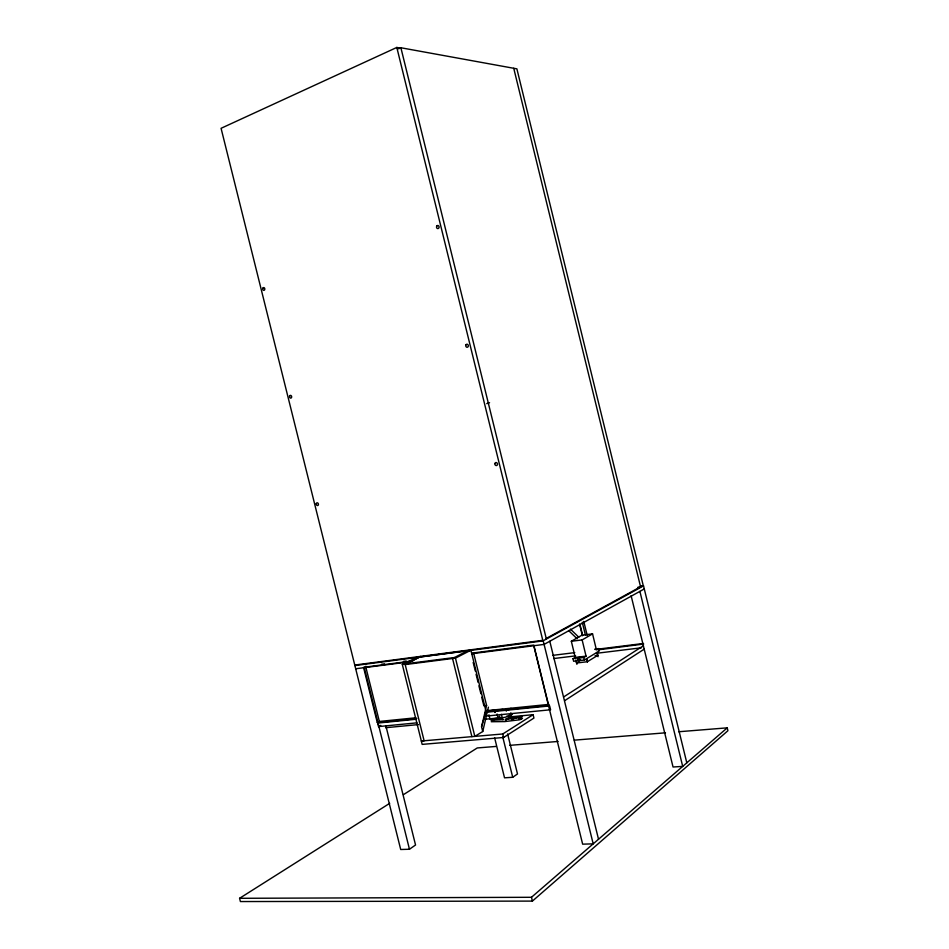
<?xml version="1.0" encoding="UTF-8"?>
<svg xmlns="http://www.w3.org/2000/svg" width="949" height="949" viewBox="0 0 949 949"><rect width="100%" height="100%" fill="white"/><g stroke="black" fill="none" stroke-linecap="round" stroke-linejoin="round"><path stroke-width="1.42" d="M482.733 731.513L481.57 726.815L486.09 711.679L470.894 650.219L455.461 658.131L474.832 736.388L482.733 731.513L488.415 707.159M481.57 726.815L486.588 705.404L473.8 653.695M513.053 719.805L513.753 719.816M389.695 803.34L239.587 898.3L240.405 901.55L532.401 901.099L727.93 730.718L727.231 727.847L678.701 731.75M239.587 898.3L531.464 897.291L727.231 727.847M508.759 717.907L507.537 718.547M491.214 721.726L504.726 721.584L519.933 719.745L522.484 718.393M400.929 48.197L396.812 47.45L221.07 128.305L400.703 849.497L409.458 849.248L415.543 845.001L385.97 726.187M494.607 737.705L504.536 777.824L512.721 777.29L517.502 773.957L507.608 733.921M564.75 700.611L644.193 649.14M563.813 696.839L643.398 645.759M418.094 656.779L402.317 664.502L422.163 744.384L503.611 737.48L533.931 718.073L533.101 714.692L508.45 717.029M455.461 658.131L405.187 664.573L420.834 656.423L405.081 664.146L424.12 740.778L421.32 741.015L502.745 733.98L533.101 714.692M403.455 794.645L477.252 747.954L496.363 746.412M598.072 656.72L597.028 652.39L599.151 651.097L598.546 648.594L596.423 649.875L592.556 633.873L582.14 639.923L586.055 656.15L575.236 657.42L573.018 658.748L573.635 661.299L579.175 660.302C574.786 657.432 583.564 656.067 579.02 658.048L579.637 660.599L584.477 660.041L586.672 658.701L587.467 661.999M508.64 709.733L510.977 708.31M587.301 661.738L597.728 655.379L596.992 652.354L586.553 658.677L587.301 661.738L576.601 662.995L575.853 659.958L576.909 664.324M579.02 658.048L583.86 657.479L586.055 656.15M579.637 660.599L580.681 660.065M573.018 658.748L578.558 657.752M576.601 662.995L578.937 661.595M575.236 657.42L571.334 641.275L581.856 635.237L592.556 633.873M644.276 588.938L544.085 644.407L471.772 653.754M637.669 587.419L643.232 585.533L516.885 68.85L400.893 47.758L398.568 48.814M686.803 762.842L643.529 585.865L542.935 640.919L396.812 47.45M379.885 721.881L377.678 723.079L378.556 726.59L380.763 725.38M546.233 638.452L640.516 586.826M412.934 660.872L363.526 667.325L377.287 722.569L379.351 721.454L415.876 717.776M512.365 719.828L511.594 719.816M467.999 650.599L452.543 658.511L471.89 736.649M420.929 656.838L470.894 650.219M366.812 666.447L364.25 667.657L409.458 849.248M486.754 403.633L489.554 402.696M518.629 719.164L519.352 719.128L518.64 719.413M580.337 659.769L579.175 660.302M483.848 705.854L486.588 705.404M640.646 586.292L643.529 585.865M354.76 665.035L542.792 640.326M354.89 665.569L543.219 640.872L593.196 843.851L582.65 844.159L533.765 645.747M381.593 664.241L384.499 663.861M403.372 661.382L406.267 661.002M471.629 653.185L533.789 645.071L548.652 705.415L486.09 711.667M355.685 668.76L410.431 661.69M407.133 663.624L454.429 657.538M402.317 664.502L405.081 664.146M506.339 720.754L505.307 720.742M571.334 641.275L582.14 639.923M595.059 649.507L643.422 643.469M552.864 655.344L574.774 652.627M597.977 649.851L643.695 644.051M553.623 658.559L575.616 655.866M596.138 653.339L641.583 647.764M503.077 717.705C501.547 718.559 490.36 717.93 491.036 720.267L503.421 719.591A4.069 0.89 -13.4 0 1 502.424 718.927M595.082 655.688L597.728 655.379M594.964 649.021L598.546 648.594M486.576 710.659L549.044 704.383M377.287 722.569L416.777 718.618M377.678 723.079L416.03 719.259M485.342 712.343L549.649 705.937L550.598 709.769L484.785 716.21M378.556 726.59L416.919 722.841M491.416 710.54L493.99 710.291M499.115 709.805L502.994 709.437M385.591 727.717L418.568 724.573M485.259 719.235L501.202 717.717M509.601 745.356L558.131 741.454M574.299 740.149L665.474 732.818M568.605 630.551L577.122 638.76M570.432 629.128L578.783 637.206M365.638 666.328L379.351 721.454M505.746 708.891L506.303 711.157M502.745 733.98L503.611 737.48M497.074 714.004L498.142 718.31M502.768 737.017L512.721 777.29M494.346 710.03L494.904 712.272M488.949 714.787L490.004 719.081M531.464 897.291L532.401 901.099M473.171 662.485L475.283 671.014M476.054 674.3L478.094 682.39M478.889 685.771L480.906 693.755M481.724 697.254L483.717 705.119M583.765 621.417L587.265 635.652M582.259 622.212L585.391 634.964M579.898 624.228L582.686 635.545M579.59 624.252L582.389 635.652M549.791 641.251L598.522 839.248M400.893 47.758L546.375 639.033M513.741 68.281L640.611 586.98M639.887 591.369L682.699 766.389L673.043 767.006L631.109 595.664M501.369 714.324L502.199 717.705M494.453 710.101L495.046 712.521M583.86 657.479L584.477 660.041M577.822 658.191L578.439 660.741M510.823 712.829L511.369 715.083M512.045 713.767A6.857 1.495 -13.4 0 1 504.678 717.349A6.857 1.495 -13.4 0 1 499.838 716.139M509.411 714.988A4.069 0.89 -13.4 0 1 509.008 715.297M507.549 715.961A4.069 0.89 -13.4 0 1 506.588 716.27M521.084 718.974L519.945 719.223L521.072 719.01M522.306 716.554L519.435 717.705L505.188 719.437A4.069 0.89 -13.4 0 0 509.66 718.002A4.069 0.89 -13.4 0 0 509.055 717.029L522.306 716.554M520.586 716.934L519.471 717.219L520.586 716.934M518.854 717.088L517.715 717.349L518.854 717.088M517.122 717.242L516.007 717.539L517.122 717.242M515.402 717.408L514.287 717.693L515.402 717.408M513.67 717.563L512.555 717.847L513.67 717.563M511.95 717.717L510.894 717.883L511.95 717.717M501.689 718.642L500.633 718.82L501.665 718.69M499.993 718.796L498.877 719.081L499.993 718.796M498.284 718.951L497.181 719.235L498.272 718.986M496.6 719.105L495.473 719.366L496.6 719.105M494.904 719.259L493.777 719.508L494.904 719.259M493.207 719.413L492.092 719.662L493.195 719.449M436.872 225.969A1.554 1.293 89.8 0 0 437.501 228.543A1.554 1.293 89.8 0 0 439.043 226.597A1.554 1.293 89.8 0 0 436.872 225.969M465.9 344.962A1.53 1.293 82.2 0 0 467.074 347.275A1.53 1.293 82.2 0 0 468.154 345.021A1.53 1.293 82.2 0 0 465.9 344.962M494.892 463.563A1.518 1.293 73 0 0 496.541 465.532A1.518 1.293 73 0 0 497.098 463.065A1.518 1.293 73 0 0 494.892 463.563M289.623 396.006A1.388 1.068 79.2 0 0 290.643 398.117A1.388 1.068 79.2 0 0 291.497 396.113A1.388 1.068 79.2 0 0 289.623 396.006M262.79 288.271A1.4 1.068 84.1 0 0 263.81 290.358A1.4 1.068 84.1 0 0 264.641 288.271A1.4 1.068 84.1 0 0 262.79 288.271M316.266 503.705A1.388 1.068 74 0 0 317.678 505.52A1.388 1.068 74 0 0 318.081 503.302A1.388 1.068 74 0 0 316.266 503.705"/></g></svg>
